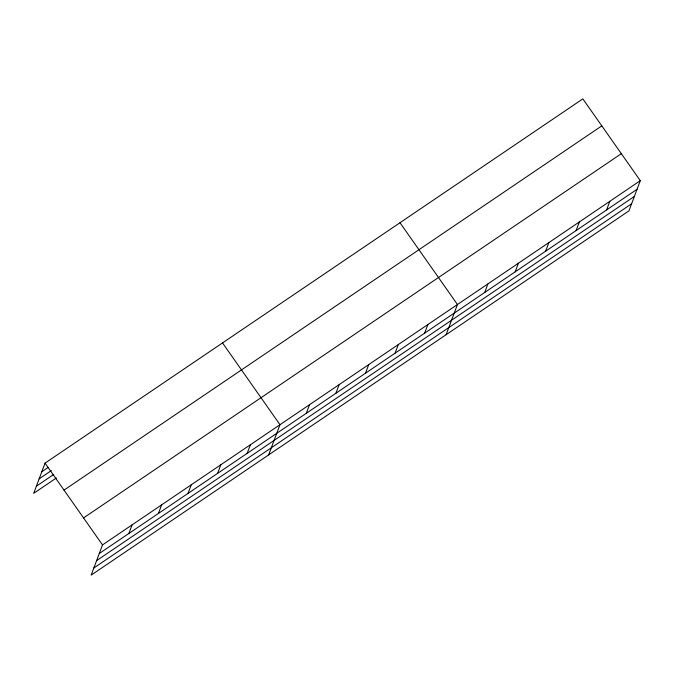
<?xml version="1.0" encoding="UTF-8"?>
<svg xmlns="http://www.w3.org/2000/svg" width="674" height="674" viewBox="0 0 674 674"><rect width="100%" height="100%" fill="white"/><g stroke="black" fill="none" stroke-linecap="round" stroke-linejoin="round"><path stroke-width="1.01" d="M640.3 180.674L102.515 544.912L91.159 575.124L628.943 210.878L640.3 180.674L582.841 98.876L45.057 463.122L33.7 493.326L56.321 478.009M128.852 533.488L132.087 524.878M158.432 513.453L161.667 504.843M188.012 493.419L191.248 484.817M217.592 473.392L220.828 464.782M247.164 453.358L250.399 444.747M268.631 454.925L279.98 424.713L222.521 342.923M306.325 413.288L309.56 404.678M335.905 393.254L339.14 384.643M365.485 373.219L368.72 364.617M395.057 353.193L398.292 344.583M424.637 333.158L427.872 324.548M446.095 334.725L457.452 304.513L399.994 222.723M484.69 292.482L487.925 283.872M515.163 271.841L518.399 263.231M545.637 251.2L548.872 242.589M576.118 230.559L579.354 221.948M606.592 209.917L609.827 201.315M41.822 471.733L47.905 467.604M39.143 478.86L51.317 470.612M36.379 486.198L53.777 474.42M64.013 490.116L601.806 125.87M83.551 517.918L621.335 153.68M99.272 553.523L637.065 189.284M96.593 560.65L634.386 196.412M93.838 567.997L631.622 203.75M45.057 463.122L102.515 544.912"/></g></svg>
